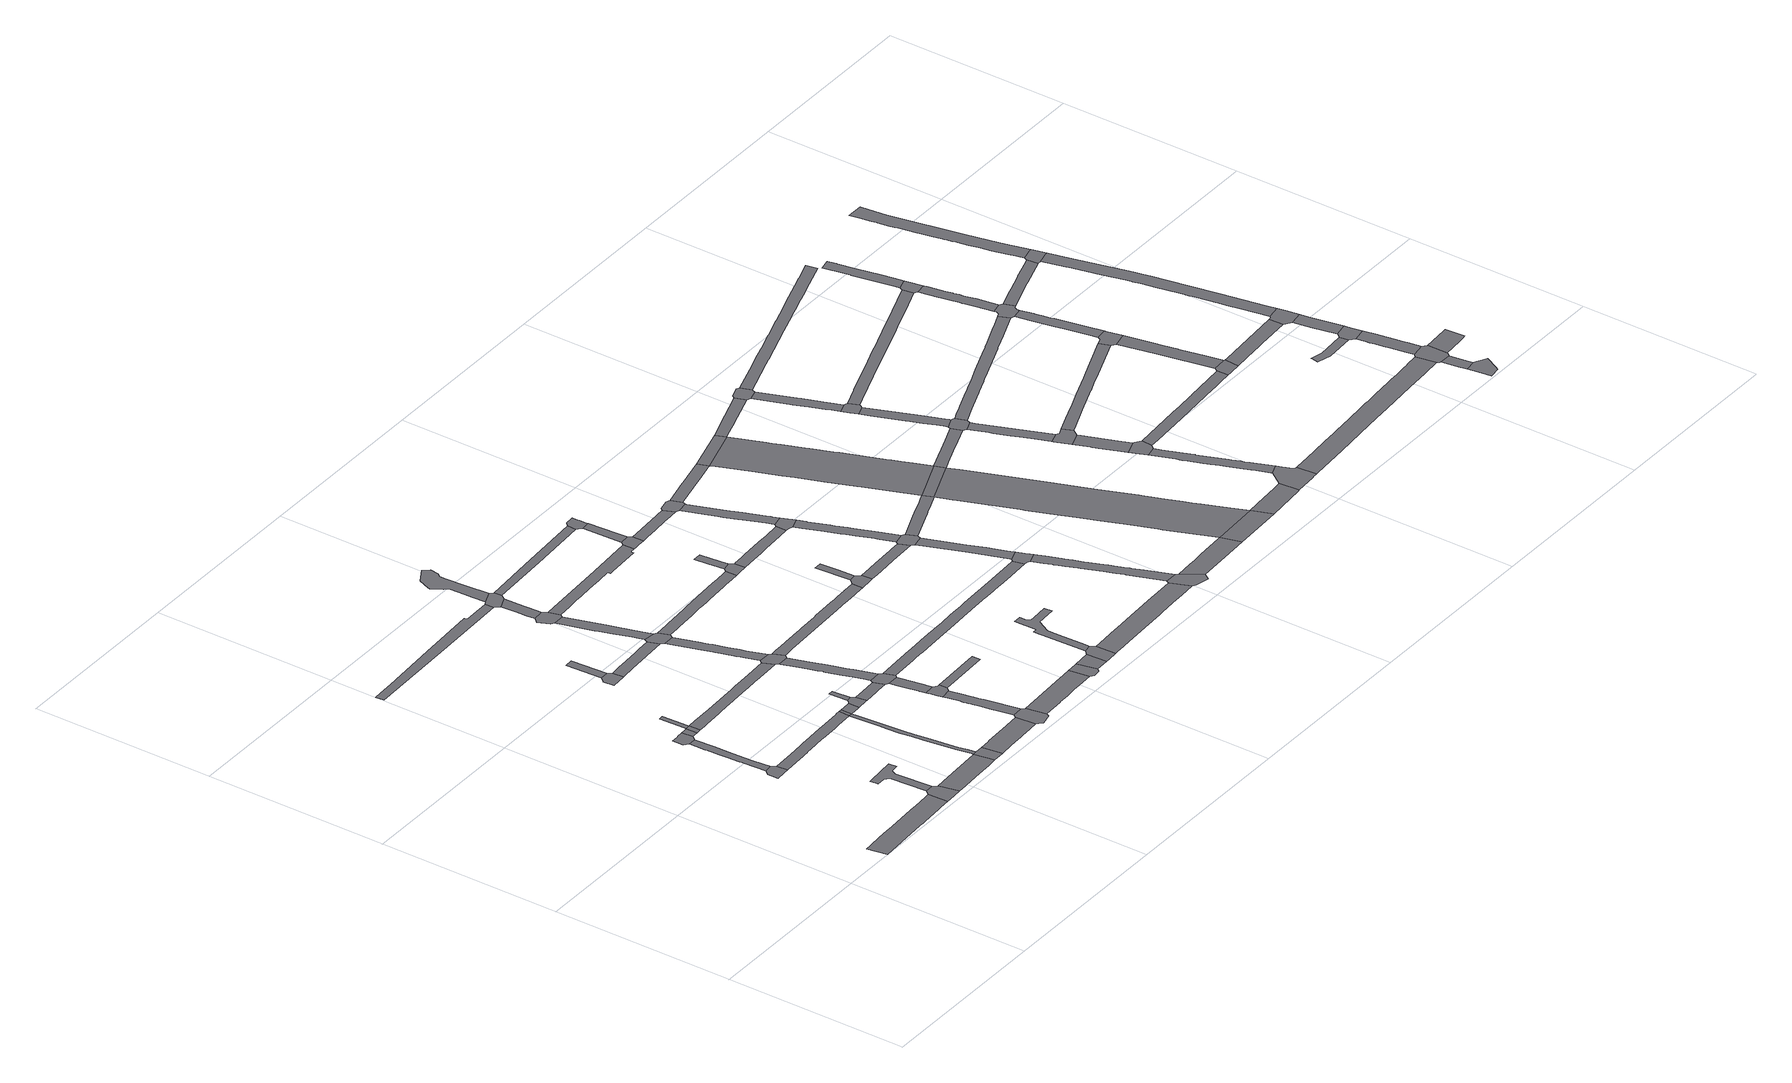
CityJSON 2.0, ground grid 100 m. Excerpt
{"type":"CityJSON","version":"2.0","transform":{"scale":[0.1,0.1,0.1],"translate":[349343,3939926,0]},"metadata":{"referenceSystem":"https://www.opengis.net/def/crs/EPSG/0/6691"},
"CityObjects":{
"road1":{"type":"Road","attributes":{"RoadStructureAttribute.sectionType":"1"},"geometry":[{"type":"MultiSurface","lod":"1","boundaries":[[[0,1,2,3,4,5,6,7,8,9,10,11,12,13,14,15,16,17,18,19]]]}]},
"road2":{"type":"Road","geometry":[{"type":"MultiSurface","lod":"1","boundaries":[[[20,21,22,23,24,25,26]]]}]},
"road3":{"type":"Road","attributes":{"RoadStructureAttribute.sectionType":"1"},"geometry":[{"type":"MultiSurface","lod":"1","boundaries":[[[27,28,29,30,31,32,33,34,35,36,21,20,37,38,39,40,41]]]}]},
"road4":{"type":"Road","geometry":[{"type":"MultiSurface","lod":"1","boundaries":[[[6,5,42,43,44,45,46]]]}]},
"road5":{"type":"Road","geometry":[{"type":"MultiSurface","lod":"1","boundaries":[[[47,48,49,50,51,52,53,54,55,56,57,46,45]]]}]},
"road6":{"type":"Road","geometry":[{"type":"MultiSurface","lod":"1","boundaries":[[[41,40,58,59,60,61,62,63]]]}]},
"road7":{"type":"Road","attributes":{"RoadStructureAttribute.sectionType":"1"},"geometry":[{"type":"MultiSurface","lod":"1","boundaries":[[[58,64,65,66,59]]]}]},
"road8":{"type":"Road","geometry":[{"type":"MultiSurface","lod":"1","boundaries":[[[65,64,67,68]]]}]},
"road9":{"type":"Road","attributes":{"RoadStructureAttribute.sectionType":"1"},"geometry":[{"type":"MultiSurface","lod":"1","boundaries":[[[69,70,71,72,65,68]]]}]},
"road10":{"type":"Road","attributes":{"RoadStructureAttribute.sectionType":"1"},"geometry":[{"type":"MultiSurface","lod":"1","boundaries":[[[73,74,75,76,44,43,77,78,79,80,81,82,83]]]}]},
"road11":{"type":"Road","attributes":{"RoadStructureAttribute.sectionType":"1"},"geometry":[{"type":"MultiSurface","lod":"1","boundaries":[[[25,84,85,86,87,88,89,90,91,92,93,94,95,96,97,98,99,100,101,102,103,104,105,106,107,108,26]]]}]},
"road12":{"type":"Road","attributes":{"RoadStructureAttribute.sectionType":"1"},"geometry":[{"type":"MultiSurface","lod":"1","boundaries":[[[109,110,111,112,113,114,115,116,117,118,119]]]}]},
"road13":{"type":"Road","geometry":[{"type":"MultiSurface","lod":"1","boundaries":[[[120,83,82,121,122]]]}]},
"road14":{"type":"Road","geometry":[{"type":"MultiSurface","lod":"1","boundaries":[[[123,124,125,126,127,128,129]]]}]},
"road15":{"type":"Road","attributes":{"RoadStructureAttribute.sectionType":"1"},"geometry":[{"type":"MultiSurface","lod":"1","boundaries":[[[97,130,131,132,133,134,135,136,83,120,137,138,139,140,141,142,143,144]]]}]},
"road16":{"type":"Road","attributes":{"RoadStructureAttribute.sectionType":"1"},"geometry":[{"type":"MultiSurface","lod":"1","boundaries":[[[145,146,123,129]]]}]},
"road17":{"type":"Road","attributes":{"RoadStructureAttribute.sectionType":"1"},"geometry":[{"type":"MultiSurface","lod":"1","boundaries":[[[67,147,148,149,150,151,152,153,154,155,156,157,158,159,160,161,162,163,164,165,166,167,168,169,170,68]]]}]},
"road18":{"type":"Road","geometry":[{"type":"MultiSurface","lod":"1","boundaries":[[[98,97,144,171]]]}]},
"road19":{"type":"Road","attributes":{"RoadStructureAttribute.sectionType":"1"},"geometry":[{"type":"MultiSurface","lod":"1","boundaries":[[[144,172,173,174,175,176,171]]]}]},
"road20":{"type":"Road","attributes":{"RoadStructureAttribute.sectionType":"1"},"geometry":[{"type":"MultiSurface","lod":"1","boundaries":[[[177,178,179,180,181,122,121,182,183,184,185,186,187]]]}]},
"road21":{"type":"Road","geometry":[{"type":"MultiSurface","lod":"1","boundaries":[[[188,189,190,175,174,191,192,193]]]}]},
"road22":{"type":"Road","attributes":{"RoadStructureAttribute.sectionType":"1"},"geometry":[{"type":"MultiSurface","lod":"1","boundaries":[[[194,195,196,197,198,128,127,199,200,201,202,203]]]}]},
"road23":{"type":"Road","attributes":{"RoadStructureAttribute.sectionType":"1"},"geometry":[{"type":"MultiSurface","lod":"1","boundaries":[[[204,205,189,188]]]}]},
"road24":{"type":"Road","attributes":{"RoadStructureAttribute.sectionType":"1"},"geometry":[{"type":"MultiSurface","lod":"1","boundaries":[[[192,206,207,208,209,210,193]]]}]},
"road25":{"type":"Road","geometry":[{"type":"MultiSurface","lod":"1","boundaries":[[[211,212,213,214,215,216,217,218,219,177,187]]]}]},
"road26":{"type":"Road","attributes":{"RoadStructureAttribute.sectionType":"1"},"geometry":[{"type":"MultiSurface","lod":"1","boundaries":[[[217,220,221,222,223,224,225,226,227,228,229,230,231,232,233,234,235,236,237,238,239,240,241,242,243,218]]]}]},
"road27":{"type":"Road","geometry":[{"type":"MultiSurface","lod":"1","boundaries":[[[244,245,246,247,248,228,227,249,250,251,252]]]}]},
"road28":{"type":"Road","geometry":[{"type":"MultiSurface","lod":"1","boundaries":[[[253,254,255,256,257,258,259,260]]]}]},
"road29":{"type":"Road","attributes":{"RoadStructureAttribute.sectionType":"1"},"geometry":[{"type":"MultiSurface","lod":"1","boundaries":[[[257,261,262,263,264,265,266,267,268,269,270,258]]]}]},
"road30":{"type":"Road","attributes":{"RoadStructureAttribute.sectionType":"1"},"geometry":[{"type":"MultiSurface","lod":"1","boundaries":[[[271,272,273,274,275,276,277,278,279,280,281,282,244,252]]]}]},
"road31":{"type":"Road","geometry":[{"type":"MultiSurface","lod":"1","boundaries":[[[283,284,285,286,267,266,194,203]]]}]},
"road32":{"type":"Road","attributes":{"RoadStructureAttribute.sectionType":"1"},"geometry":[{"type":"MultiSurface","lod":"1","boundaries":[[[287,288,289,290,291,292,293,294,284,283,295,296,297,298,299,300,301,302,303,304]]]}]},
"road33":{"type":"Road","geometry":[{"type":"MultiSurface","lod":"1","boundaries":[[[305,287,304,162,161,306,307,308]]]}]},
"road34":{"type":"Road","attributes":{"RoadStructureAttribute.sectionType":"1"},"geometry":[{"type":"MultiSurface","lod":"1","boundaries":[[[309,310,311,312,313,307,306,314,315,316,317,318,319,320,321,322,323,324,325,326,327]]]}]},
"road35":{"type":"Road","geometry":[{"type":"MultiSurface","lod":"1","boundaries":[[[326,209,208,276,275,328,329,327]]]}]},
"road36":{"type":"Road","attributes":{"RoadStructureAttribute.sectionType":"1"},"geometry":[{"type":"MultiSurface","lod":"1","boundaries":[[[330,331,254,253,332,333,334,335]]]}]},
"road37":{"type":"Road","geometry":[{"type":"MultiSurface","lod":"1","boundaries":[[[336,337,338,111,110,335,334,339,340]]]}]},
"road38":{"type":"Road","geometry":[{"type":"MultiSurface","lod":"1","boundaries":[[[341,342,343,344,345,346,347,338,337,348,349,350,351,352,353]]]}]},
"road39":{"type":"Road","attributes":{"RoadStructureAttribute.sectionType":"1"},"geometry":[{"type":"MultiSurface","lod":"1","boundaries":[[[354,355,356,357,358,359,216,215,360,361,362,363,364,365,366,367,368,369]]]}]},
"road40":{"type":"Road","attributes":{"RoadStructureAttribute.sectionType":"1"},"geometry":[{"type":"MultiSurface","lod":"1","boundaries":[[[370,371,250,249]]]}]},
"road41":{"type":"Road","attributes":{"RoadStructureAttribute.sectionType":"1"},"geometry":[{"type":"MultiSurface","lod":"1","boundaries":[[[372,373,374,375,376,377,378,379,380,381,382,383,384,385,386,387,388,389,390,391,392,393,394,395,396,397,398,399,400,401,402,286,285]]]}]},
"road42":{"type":"Road","attributes":{"RoadStructureAttribute.sectionType":"1"},"geometry":[{"type":"MultiSurface","lod":"1","boundaries":[[[259,403,404,405,406,407,408,409,410,411,412,413,414,415,416,417,418,419,420,260]]]}]},
"road43":{"type":"Road","attributes":{"RoadStructureAttribute.sectionType":"1"},"geometry":[{"type":"MultiSurface","lod":"1","boundaries":[[[421,422,423,424,425,426,427,428,429,430,431,432,433,434,435,436,437,438,439,440,441,442,443,444,445,446,447,448,305,308]]]}]},
"road44":{"type":"Road","geometry":[{"type":"MultiSurface","lod":"1","boundaries":[[[449,450,451,369,368,452,453]]]}]},
"road45":{"type":"Road","attributes":{"RoadStructureAttribute.sectionType":"1"},"geometry":[{"type":"MultiSurface","lod":"1","boundaries":[[[454,455,336,340,456,457]]]}]},
"road46":{"type":"Road","attributes":{"RoadStructureAttribute.sectionType":"1"},"geometry":[{"type":"MultiSurface","lod":"1","boundaries":[[[458,459,450,449]]]}]},
"road47":{"type":"Road","geometry":[{"type":"MultiSurface","lod":"1","boundaries":[[[460,461,459,458,462,463,464]]]}]},
"road48":{"type":"Road","attributes":{"RoadStructureAttribute.sectionType":"1"},"geometry":[{"type":"MultiSurface","lod":"1","boundaries":[[[328,465,466,467,468,469,470,471,472,473,474,475,476,477,478,479,480,481,482,483,484,485,486,487,488,489,490,491,492,493,494,495,496,497,498,499,500,501,502,503,504,505,506,507,508,509,510,329]]]}]},
"road49":{"type":"Road","geometry":[{"type":"MultiSurface","lod":"1","boundaries":[[[387,386,511,512,513,514,515]]]}]},
"road50":{"type":"Road","attributes":{"RoadStructureAttribute.sectionType":"1"},"geometry":[{"type":"MultiSurface","lod":"1","boundaries":[[[460,516,517,518,519,520,521,522,523,524,525,526,527,528,529,530,531,532,533,534,535,461]]]}]},
"road51":{"type":"Road","attributes":{"RoadStructureAttribute.sectionType":"1"},"geometry":[{"type":"MultiSurface","lod":"1","boundaries":[[[514,536,537,538,539,515]]]}]},
"road52":{"type":"Road","geometry":[{"type":"MultiSurface","lod":"1","boundaries":[[[540,541,542,543,544,545,546,547,418,417]]]}]},
"road53":{"type":"Road","geometry":[{"type":"MultiSurface","lod":"1","boundaries":[[[548,549,430,429,550,551,552,553]]]}]},
"road54":{"type":"Road","attributes":{"RoadStructureAttribute.sectionType":"1"},"geometry":[{"type":"MultiSurface","lod":"1","boundaries":[[[554,547,546,555,556]]]}]},
"road55":{"type":"Road","geometry":[{"type":"MultiSurface","lod":"1","boundaries":[[[557,558,559,560,561,454,457,562,554,556]]]}]},
"road56":{"type":"Road","attributes":{"RoadStructureAttribute.sectionType":"1"},"geometry":[{"type":"MultiSurface","lod":"1","boundaries":[[[563,564,565,549,548]]]}]},
"road57":{"type":"Road","attributes":{"RoadStructureAttribute.sectionType":"1"},"geometry":[{"type":"MultiSurface","lod":"1","boundaries":[[[566,567,568,569,570,571,572,513,512,573,574,575,576,577]]]}]},
"road58":{"type":"Road","attributes":{"RoadStructureAttribute.sectionType":"1"},"geometry":[{"type":"MultiSurface","lod":"1","boundaries":[[[463,578,579,580,581,582,583,584,585,586,587,588,589,590,591,592,593,594,595,464]]]}]},
"road59":{"type":"Road","attributes":{"RoadStructureAttribute.sectionType":"1"},"geometry":[{"type":"MultiSurface","lod":"1","boundaries":[[[596,597,598,544,543,599,600,601,602,603]]]}]},
"road60":{"type":"Road","attributes":{"RoadStructureAttribute.sectionType":"1"},"geometry":[{"type":"MultiSurface","lod":"1","boundaries":[[[552,604,605,606,607,608,609,610,611,612,613,614,615,616,617,553]]]}]},
"road61":{"type":"Road","geometry":[{"type":"MultiSurface","lod":"1","boundaries":[[[618,619,620,621,622,623,596,603]]]}]},
"road62":{"type":"Road","attributes":{"RoadStructureAttribute.sectionType":"1"},"geometry":[{"type":"MultiSurface","lod":"1","boundaries":[[[618,624,625,626,627,628,629,630,631,632,633,634,635,636,637,638,639,640,619]]]}]},
"road63":{"type":"Road","geometry":[{"type":"MultiSurface","lod":"1","boundaries":[[[641,632,631,566,577,642,643]]]}]},
"road64":{"type":"Road","attributes":{"RoadStructureAttribute.sectionType":"1"},"geometry":[{"type":"MultiSurface","lod":"1","boundaries":[[[644,645,646,647,648,649,650,651,652,653,641,643,654,655,656,657,658,659,660,661,662,663,664,665,666,667]]]}]},
"road65":{"type":"Road","geometry":[{"type":"MultiSurface","lod":"1","boundaries":[[[668,644,667,610,609,669,670,671]]]}]},
"road66":{"type":"Road","attributes":{"RoadStructureAttribute.sectionType":"1"},"geometry":[{"type":"MultiSurface","lod":"1","boundaries":[[[672,673,674,675,676,677,670,669,678,679,680,681,682,683]]]}]},
"road67":{"type":"Road","geometry":[{"type":"MultiSurface","lod":"1","boundaries":[[[682,493,492,684,685,686,687,688,683]]]}]},
"road68":{"type":"Road","attributes":{"RoadStructureAttribute.sectionType":"1"},"geometry":[{"type":"MultiSurface","lod":"1","boundaries":[[[689,690,691,692,693,694,695,696,697,698,699,700,701,702,703,704,705,706,707,708,686,685,709,710,711,712,713,714,715,716,717,718,719,720,721,722,723,724,725]]]}]},
"road69":{"type":"Road","geometry":[{"type":"MultiSurface","lod":"1","boundaries":[[[589,588,726,727,728,729,689,725]]]}]},
"road70":{"type":"Road","attributes":{"RoadStructureAttribute.sectionType":"1"},"geometry":[{"type":"MultiSurface","lod":"1","boundaries":[[[730,731,732,733,734,735,736,737,738,739,740,621,620]]]}]},
"road71":{"type":"Road","attributes":{"RoadStructureAttribute.sectionType":"1"},"geometry":[{"type":"MultiSurface","lod":"1","boundaries":[[[741,742,743,744,745,729,728,746,747,748]]]}]},
"road72":{"type":"Road","attributes":{"function":"2","RoadStructureAttribute.sectionType":"1"},"geometry":[{"type":"MultiSurface","lod":"1","boundaries":[[[749,750,751,752,753,754,755,756,757,758,759,760,761,762,763,764,765,766,767,768,769,770,771,772,773,741,774,775,776,777,778,779,780,781,782,783,784,785,786,787,788,756,789,790,791,792,793,794,795,668,671]]]}]},
"road73":{"type":"Road","geometry":[{"type":"MultiSurface","lod":"1","boundaries":[[[796,735,734,797]]]}]},
"road74":{"type":"Road","attributes":{"function":"2","RoadStructureAttribute.sectionType":"1"},"geometry":[{"type":"MultiSurface","lod":"1","boundaries":[[[798,799,800,801,802,803,804,805,806,807,808,809,797,734,810,811,812,813,814,815,816,817,789]]]}]},
"road75":{"type":"Road","geometry":[{"type":"MultiSurface","lod":"1","boundaries":[[[798,789,756,788]]]}]},
"road76":{"type":"Road","geometry":[{"type":"MultiSurface","lod":"1","boundaries":[[[818,774,741,748]]]}]},
"road77":{"type":"Road","attributes":{"RoadStructureAttribute.sectionType":"1"},"geometry":[{"type":"MultiSurface","lod":"1","boundaries":[[[819,820,821,822,823,824,825,826,827,828,796,797]]]}]},
"road78":{"type":"Road","attributes":{"RoadStructureAttribute.sectionType":"1"},"geometry":[{"type":"MultiSurface","lod":"1","boundaries":[[[829,830,831,832,833,834,835,836,798,788]]]}]},
"road79":{"type":"Road","attributes":{"RoadStructureAttribute.sectionType":"1"},"geometry":[{"type":"MultiSurface","lod":"1","boundaries":[[[837,838,839,774,818,840,841,842]]]}]},
"road80":{"type":"Road","geometry":[{"type":"MultiSurface","lod":"1","boundaries":[[[843,844,845,846,824,823,847,848]]]}]},
"road81":{"type":"Road","attributes":{"RoadStructureAttribute.sectionType":"1"},"geometry":[{"type":"MultiSurface","lod":"1","boundaries":[[[847,849,850,851,852,853,854,855,856,857,858,859,860,861,862,863,864,848]]]}]},
"road82":{"type":"Road","geometry":[{"type":"MultiSurface","lod":"1","boundaries":[[[865,866,867,859,858,868,869,870]]]}]},
"road83":{"type":"Road","attributes":{"RoadStructureAttribute.sectionType":"1"},"geometry":[{"type":"MultiSurface","lod":"1","boundaries":[[[871,872,873,874,875,876,870,869,877,878,879,880,881,882,883]]]}]},
"road84":{"type":"Road","geometry":[{"type":"MultiSurface","lod":"1","boundaries":[[[833,832,884,885,886,887,888,871,883]]]}]},
"road85":{"type":"Road","attributes":{"RoadStructureAttribute.sectionType":"1"},"geometry":[{"type":"MultiSurface","lod":"1","boundaries":[[[889,890,891,892,893,894,895,896,885,884]]]}]},
"road86":{"type":"Road","geometry":[{"type":"MultiSurface","lod":"1","boundaries":[[[897,898,895,894,899,900,901,902,903]]]}]},
"road87":{"type":"Road","attributes":{"RoadStructureAttribute.sectionType":"1"},"geometry":[{"type":"MultiSurface","lod":"1","boundaries":[[[904,905,906,901,900,907,908,909,910,911]]]}]},
"road88":{"type":"Road","geometry":[{"type":"MultiSurface","lod":"1","boundaries":[[[912,913,914,915,916,917,918,904,911]]]}]},
"road89":{"type":"Road","geometry":[{"type":"MultiSurface","lod":"1","boundaries":[[[841,919,920,921,922,923,924,925,926,927,928,929,842]]]}]},
"road90":{"type":"Road","attributes":{"RoadStructureAttribute.sectionType":"1"},"geometry":[{"type":"MultiSurface","lod":"1","boundaries":[[[913,930,931,932,933,934,935,936,937,938,939,940,941,942,929,928,943,944,945,946,947,948,949,950,951,952,953,914]]]}]},
"road91":{"type":"Road","attributes":{"RoadStructureAttribute.sectionType":"1"},"geometry":[{"type":"MultiSurface","lod":"1","boundaries":[[[954,955,956,957,958,959,960,961,962,963,964,965,966,967,968,969,916,915]]]}]},
"road92":{"type":"Road","attributes":{"RoadStructureAttribute.sectionType":"1"},"geometry":[{"type":"MultiSurface","lod":"1","boundaries":[[[970,971,972,973,974,975,976,977,978,979,980,981,982,983,984,985,986,987,988,989,990,991,992,993,994,995,996,997,998,999,888,887]]]}]},
"road93":{"type":"Road","attributes":{"RoadStructureAttribute.sectionType":"1"},"geometry":[{"type":"MultiSurface","lod":"1","boundaries":[[[902,1000,1001,1002,1003,1004,1005,1006,1007,1008,1009,1010,1011,1012,1013,1014,1015,1016,1017,1018,903]]]}]},
"road94":{"type":"Road","attributes":{"RoadStructureAttribute.sectionType":"1"},"geometry":[{"type":"MultiSurface","lod":"1","boundaries":[[[1019,1020,1021,1022,1023,1024,1025,1026,1027,1028,1029,1030,1031,1032,1033,867,866,1034,1035,1036,1037,1038,1039,1040,1041,1042]]]}]},
"road95":{"type":"Road","attributes":{"RoadStructureAttribute.sectionType":"1"},"geometry":[{"type":"MultiSurface","lod":"1","boundaries":[[[1043,1044,1045,1046,1047,1048,1049,1050,1051,1052,1053,1054,1055,1056,1057,1058,1059,1060,1061,1062,1063,1064,844,843,1065,1066,1067,1068,1069,1070,1071,1072,1073,1074,1075,1076,1077,1078,1079,1080,1081]]]}]},
"road96":{"type":"Road","attributes":{"RoadStructureAttribute.sectionType":"1"},"geometry":[{"type":"MultiSurface","lod":"1","boundaries":[[[922,1082,1083,1084,1085,1086,1087,1088,1089,1090,1091,1092,1093,1094,1095,1096,1097,1098,1099,1100,1101,1102,1103,1104,1105,1106,1107,1108,1109,1110,1111,1112,923]]]}]},
"road97":{"type":"Road","geometry":[{"type":"MultiSurface","lod":"1","boundaries":[[[964,963,1113,1114,1115,1116,1117,1118]]]}]},
"road98":{"type":"Road","attributes":{"RoadStructureAttribute.sectionType":"1"},"geometry":[{"type":"MultiSurface","lod":"1","boundaries":[[[1117,1119,1120,1121,1122,1123,1124,1125,1126,1127,1128,1129,1118]]]}]},
"road99":{"type":"Road","geometry":[{"type":"MultiSurface","lod":"1","boundaries":[[[1130,1131,1007,1006,1128,1127,1132,1133]]]}]},
"road100":{"type":"Road","attributes":{"RoadStructureAttribute.sectionType":"1"},"geometry":[{"type":"MultiSurface","lod":"1","boundaries":[[[1134,1135,1136,1137,1138,1139,1140,1141,1142,1143,1144,1145,1146,1147,1148,1149,1150,1130,1133]]]}]},
"road101":{"type":"Road","geometry":[{"type":"MultiSurface","lod":"1","boundaries":[[[1151,1152,983,982,1144,1143,1153,1154,1155,1156,1157,1158]]]}]},
"road102":{"type":"Road","attributes":{"RoadStructureAttribute.sectionType":"1"},"geometry":[{"type":"MultiSurface","lod":"1","boundaries":[[[1157,1159,1160,1161,1162,1163,1164,1165,1166,1167,1168,1169,1170,1171,1172,1173,1174,1175,1176,1177,1178,1179,1158]]]}]},
"road103":{"type":"Road","geometry":[{"type":"MultiSurface","lod":"1","boundaries":[[[1171,1170,1180,1181,1182,1019,1042]]]}]},
"road104":{"type":"Road","attributes":{"RoadStructureAttribute.sectionType":"1"},"geometry":[{"type":"MultiSurface","lod":"1","boundaries":[[[1181,1183,1184,1185,1186,1187,1188,1189,1190,1191,1192,1193,1182]]]}]},
"road105":{"type":"Road","attributes":{"RoadStructureAttribute.sectionType":"1"},"geometry":[{"type":"MultiSurface","lod":"1","boundaries":[[[1194,1116,1115,1195,1196,1197,1198,1199,1200]]]}]},
"road106":{"type":"Road","attributes":{"RoadStructureAttribute.sectionType":"1"},"geometry":[{"type":"MultiSurface","lod":"1","boundaries":[[[1201,1202,1203,1204,1205,1206,1207,1208,1209]]]}]},
"road107":{"type":"Road","attributes":{"RoadStructureAttribute.sectionType":"1"},"geometry":[{"type":"MultiSurface","lod":"1","boundaries":[[[1210,1211,1212,1213,1214,1215,1216,1217,1156,1155,1218,1219,1220,1221,1222,1223]]]}]},
"road108":{"type":"Road","attributes":{"RoadStructureAttribute.sectionType":"1"},"geometry":[{"type":"MultiSurface","lod":"1","boundaries":[[[1224,1225,1226,1227,1228,1229]]]}]},
"road109":{"type":"Road","geometry":[{"type":"MultiSurface","lod":"1","boundaries":[[[1230,1231,1232,1224,1229,1233,1234,1235]]]}]},
"road110":{"type":"Road","geometry":[{"type":"MultiSurface","lod":"1","boundaries":[[[1089,1236,1227,1226,1237,1238,1239,1240,1241,1242,1090]]]}]},
"road111":{"type":"Road","attributes":{"RoadStructureAttribute.sectionType":"1"},"geometry":[{"type":"MultiSurface","lod":"1","boundaries":[[[1243,1244,1245,1246,1247,1248,1249,1241,1240,1250,1251,1252,1253,1254,1255]]]}]},
"road112":{"type":"Road","geometry":[{"type":"MultiSurface","lod":"1","boundaries":[[[1256,1257,1258,1259,1201,1209,1243,1255]]]}]},
"road113":{"type":"Road","attributes":{"RoadStructureAttribute.sectionType":"1"},"geometry":[{"type":"MultiSurface","lod":"1","boundaries":[[[1257,1260,1261,1262,1263,1258]]]}]},
"road114":{"type":"Road","geometry":[{"type":"MultiSurface","lod":"1","boundaries":[[[1199,1262,1261,1264,1265,1266,1267,1268,1200]]]}]},
"road115":{"type":"Road","geometry":[{"type":"MultiSurface","lod":"1","boundaries":[[[1269,1239,1238,1270,1271,1272,1273]]]}]},
"road116":{"type":"Road","attributes":{"RoadStructureAttribute.sectionType":"1"},"geometry":[{"type":"MultiSurface","lod":"1","boundaries":[[[1266,1274,1275,1276,1277,1278,1279,1280,1281,1282,1283,1284,1285,1286,1287,1288,1289,1290,1291,1292,1293,1294,1295,1296,1297,1298,1299,1300,1301,1302,1303,1304,1305,1267]]]}]},
"road117":{"type":"Road","geometry":[{"type":"MultiSurface","lod":"1","boundaries":[[[1306,1223,1222,1283,1282,1307]]]}]},
"road118":{"type":"Road","attributes":{"RoadStructureAttribute.sectionType":"1"},"geometry":[{"type":"MultiSurface","lod":"1","boundaries":[[[1308,1309,1310,1311,1312,1313,1314,1315,1316,1317,1318,1319,1320,1321,1322,1323,1324,1325,1326,1327,1328,1329,1330,1331,1332,1333,1334,1335,1336,1337,1338,1306,1307]]]}]}
},
"vertices":[
[591,16,0],[615,17,0],[634,18,0],[759,25,0],[775,26,0],[836,29,0],[830,137,0],[806,136,0],[717,132,0],[679,130,0],[668,129,0],[638,128,0],[628,127,0],[515,122,0],[506,121,0],[467,119,0],[398,116,0],[324,112,0],[285,110,0],[302,1,0],
[596,882,0],[551,878,0],[532,856,0],[535,796,0],[588,799,0],[617,800,0],[615,860,0],
[535,1217,0],[535,1213,0],[539,1137,0],[540,1121,0],[540,1120,0],[541,1095,0],[545,1025,0],[545,1023,0],[545,1021,0],[546,997,0],[589,986,0],[584,1096,0],[579,1200,0],[574,1306,0],[532,1305,0],
[890,31,0],[941,34,0],[917,142,0],[897,161,0],[852,161,0],
[883,367,0],[895,392,0],[938,395,0],[937,405,0],[934,438,0],[781,427,0],[763,426,0],[766,396,0],[767,383,0],[814,385,0],[837,363,0],
[593,1330,0],[589,1391,0],[551,1388,0],[550,1388,0],[506,1386,0],[509,1326,0],
[632,1331,0],[630,1393,0],[618,1392,0],
[658,1332,0],[656,1395,0],
[655,1406,0],[649,1545,0],[624,1543,0],[630,1404,0],
[1227,159,0],[1083,151,0],[1008,147,0],[1007,147,0],[953,34,0],[957,34,0],[1080,41,0],[1173,45,0],[1198,46,0],[1249,49,0],[1233,159,0],
[619,800,0],[657,802,0],[731,806,0],[755,807,0],[777,809,0],[785,809,0],[798,810,0],[868,814,0],[926,818,0],[933,818,0],[1035,820,0],[1069,823,0],[1074,824,0],[1160,827,0],[1164,887,0],[1140,886,0],[1135,885,0],[1042,881,0],[988,878,0],[872,873,0],[852,872,0],[819,870,0],[785,869,0],[735,866,0],[617,860,0],
[467,2714,0],[949,2730,0],[949,2779,0],[878,2777,0],[800,2774,0],[793,2790,0],[462,2771,0],[135,2752,0],[47,2747,0],[4,2744,0],[8,2698,0],
[1256,160,0],[1319,52,0],[1303,162,0],
[753,1968,0],[731,1945,0],[730,1944,0],[734,1884,0],[819,1889,0],[815,1949,0],[798,1968,0],
[1172,661,0],[1175,617,0],[1180,545,0],[1187,485,0],[1196,418,0],[1217,251,0],[1232,169,0],[1249,205,0],[1240,253,0],[1219,420,0],[1210,486,0],[1203,546,0],[1195,662,0],[1185,808,0],[1183,828,0],
[789,2169,0],[745,2168,0],
[695,1334,0],[718,1335,0],[827,1341,0],[833,1342,0],[850,1343,0],[886,1345,0],[893,1346,0],[921,1347,0],[1030,1351,0],[1061,1353,0],[1087,1355,0],[1141,1358,0],[1162,1359,0],[1250,1362,0],[1318,1365,0],[1291,1425,0],[1177,1419,0],[1084,1414,0],[1060,1413,0],[1026,1411,0],[860,1403,0],[826,1402,0],[707,1398,0],[662,1395,0],
[1180,888,0],
[1218,830,0],[1233,830,0],[1248,831,0],[1245,890,0],[1206,889,0],
[1602,178,0],[1489,172,0],[1462,171,0],[1367,166,0],[1362,165,0],[1400,57,0],[1482,61,0],[1542,65,0],[1548,65,0],[1563,66,0],[1611,69,0],
[1294,913,0],[1266,911,0],[1266,906,0],[1312,834,0],[1320,834,0],[1309,894,0],
[1127,1968,0],[1056,1964,0],[1023,1962,0],[898,1955,0],[882,1954,0],[850,1891,0],[881,1893,0],[902,1894,0],[1029,1902,0],[1149,1909,0],
[1287,1013,0],[1261,1012,0],
[1402,838,0],[1416,839,0],[1479,842,0],[1457,901,0],[1408,898,0],
[1637,48,0],[1642,44,0],[1701,57,0],[1709,69,0],[1712,74,0],[1691,183,0],[1676,196,0],[1615,194,0],[1614,193,0],
[1640,389,0],[1635,415,0],[1630,441,0],[1628,448,0],[1627,455,0],[1620,492,0],[1620,493,0],[1606,567,0],[1548,558,0],[1563,482,0],[1565,472,0],[1566,466,0],[1567,460,0],[1567,458,0],[1568,452,0],[1571,438,0],[1572,431,0],[1573,425,0],[1576,408,0],[1578,397,0],[1583,373,0],[1594,309,0],[1596,299,0],[1597,297,0],
[1531,642,0],[1533,634,0],[1534,628,0],[1543,581,0],[1547,560,0],[1623,586,0],[1621,631,0],[1612,631,0],[1591,647,0],
[1046,2520,0],[985,2515,0],[963,2490,0],[991,2431,0],[1007,2419,0],[1070,2420,0],[1081,2436,0],[1065,2496,0],
[1063,2226,0],[1070,2206,0],[1091,2141,0],[1119,2051,0],[1126,2028,0],[1136,1990,0],[1201,1983,0],[1184,2039,0],[1147,2163,0],[1133,2209,0],
[1585,678,0],[1582,695,0],[1577,724,0],[1573,743,0],[1556,832,0],[1495,831,0],[1503,784,0],[1513,734,0],[1519,700,0],[1523,681,0],[1524,675,0],[1527,663,0],
[1165,1896,0],[1228,1895,0],[1237,1914,0],[1218,1972,0],
[1367,1440,0],[1333,1546,0],[1326,1576,0],[1307,1635,0],[1286,1704,0],[1285,1707,0],[1275,1738,0],[1265,1771,0],[1218,1721,0],[1235,1665,0],[1239,1654,0],[1239,1652,0],[1266,1566,0],[1268,1561,0],[1269,1555,0],[1272,1546,0],[1283,1511,0],[1305,1441,0],
[1384,1429,0],[1333,1351,0],[1395,1353,0],[1407,1369,0],
[1494,1038,0],[1482,1074,0],[1464,1134,0],[1456,1160,0],[1429,1247,0],[1335,1344,0],[1362,1258,0],[1367,1244,0],[1379,1205,0],[1390,1170,0],[1398,1145,0],[1399,1142,0],[1402,1131,0],[1426,1052,0],[1436,1022,0],[1437,1018,0],[1458,953,0],[1468,918,0],[1531,921,0],
[1570,846,0],[1549,905,0],
[979,2620,0],[982,2562,0],[1043,2600,0],[1042,2624,0],[1037,2732,0],[975,2705,0],
[1053,2799,0],[1034,2815,0],[968,2789,0],[1039,2736,0],[1055,2757,0],
[933,3143,0],[909,3079,0],[905,3068,0],[937,3011,0],[957,2993,0],[960,2935,0],[964,2860,0],[1026,2941,0],[1019,3055,0],[1017,3091,0],[1032,3107,0],[1041,3158,0],[1010,3189,0],
[2029,201,0],[1967,198,0],[1918,195,0],[1889,193,0],[1845,191,0],[1770,187,0],[1770,77,0],[1829,81,0],[1835,81,0],[1894,83,0],[1924,85,0],[1947,87,0],[1961,88,0],[1996,89,0],[2091,93,0],[2075,203,0],
[1911,600,0],[1909,645,0],
[1298,1917,0],[1323,1919,0],[1434,1926,0],[1485,1930,0],[1526,1932,0],[1530,1932,0],[1574,1935,0],[1617,1938,0],[1619,1938,0],[1640,1939,0],[1716,1943,0],[1740,1945,0],[1741,1945,0],[1762,1946,0],[1833,1950,0],[1829,2010,0],[1743,2005,0],[1741,2005,0],[1740,2005,0],[1676,2002,0],[1624,1999,0],[1530,1994,0],[1529,1993,0],[1522,1993,0],[1522,1992,0],[1492,1991,0],[1467,1990,0],[1398,1985,0],[1363,1982,0],[1311,1978,0],[1294,1977,0],
[1166,2441,0],[1224,2446,0],[1250,2447,0],[1265,2447,0],[1342,2453,0],[1424,2456,0],[1503,2462,0],[1505,2462,0],[1506,2446,0],[1511,2446,0],[1527,2447,0],[1710,2458,0],[1710,2473,0],[1711,2473,0],[1738,2475,0],[1735,2535,0],[1478,2520,0],[1117,2499,0],
[1421,1370,0],[1473,1376,0],[1866,1393,0],[1952,1397,0],[1953,1397,0],[1958,1397,0],[2024,1400,0],[2071,1402,0],[2089,1403,0],[2089,1463,0],[2026,1460,0],[2021,1460,0],[2017,1459,0],[1960,1457,0],[1932,1455,0],[1920,1455,0],[1895,1454,0],[1875,1453,0],[1863,1452,0],[1773,1447,0],[1752,1446,0],[1642,1441,0],[1641,1441,0],[1624,1440,0],[1604,1439,0],[1504,1435,0],[1463,1432,0],[1416,1430,0],
[2162,97,0],[2139,206,0],[2098,204,0],[2109,78,0],[2149,83,0],
[1719,2844,0],[1385,2822,0],[1387,2776,0],[1715,2796,0],
[2240,101,0],[2234,211,0],
[2299,241,0],[2255,232,0],[2266,102,0],[2318,105,0],[2316,215,0],
[1727,853,0],[1737,854,0],[1785,856,0],[1804,856,0],[1882,860,0],[1987,864,0],[2008,865,0],[2054,867,0],[2055,867,0],[2076,868,0],[2084,869,0],[2198,873,0],[2220,874,0],[2229,875,0],[2233,875,0],[2264,876,0],[2357,880,0],[2363,880,0],[2407,882,0],[2415,882,0],[2427,882,0],[2467,884,0],[2480,884,0],[2540,887,0],[2570,888,0],[2580,888,0],[2613,889,0],[2695,894,0],[2680,954,0],[2679,954,0],[2638,953,0],[2436,943,0],[2356,940,0],[2290,937,0],[2263,936,0],[2232,935,0],[2167,932,0],[2137,931,0],[2065,928,0],[1998,925,0],[1983,924,0],[1975,924,0],[1881,920,0],[1799,917,0],[1781,916,0],[1630,910,0],
[1865,1952,0],[1911,1955,0],[1907,2014,0],[1890,2036,0],[1845,2028,0],
[2298,292,0],[2294,417,0],[2292,476,0],[2292,481,0],[2332,551,0],[2442,557,0],[2438,601,0],[2349,596,0],[2329,595,0],[2311,614,0],[2311,616,0],[2310,653,0],[2269,652,0],[2270,615,0],[2270,561,0],[2271,532,0],[2271,526,0],[2245,526,0],[2247,488,0],[2248,473,0],
[1886,2082,0],[1876,2193,0],[1829,2192,0],[1836,2117,0],
[1740,2475,0],[1751,2475,0],[1784,2477,0],[1821,2479,0],[1818,2540,0],[1804,2556,0],[1804,2559,0],[1750,2556,0],
[2151,1492,0],[2112,1487,0],[2093,1403,0],[2156,1407,0],[2176,1408,0],[2173,1467,0],
[1741,2772,0],[1800,2617,0],[1790,2775,0],
[1789,2790,0],[1787,2816,0],[1785,2845,0],[1784,2865,0],[1736,2862,0],[1724,2788,0],
[2146,1583,0],[2140,1684,0],[2100,1683,0],
[2279,2036,0],[2193,2031,0],[2126,2028,0],[2000,2020,0],[1999,2020,0],[1976,2019,0],[1915,2015,0],[1993,1961,0],[2053,1964,0],[2106,1968,0],[2220,1975,0],[2282,1979,0],
[2344,107,0],[2354,106,0],[2475,113,0],[2579,118,0],[2712,125,0],[2713,125,0],[2736,126,0],[2775,128,0],[2830,131,0],[2906,135,0],[2997,139,0],[2954,246,0],[2832,241,0],[2807,240,0],[2660,232,0],[2507,225,0],[2486,224,0],[2350,216,0],
[2081,2555,0],[1942,2547,0],[1898,2544,0],[1859,2481,0],[1930,2485,0],[2011,2491,0],[2034,2492,0],[2109,2495,0],
[2220,1410,0],[2306,1415,0],[2335,1417,0],[2338,1417,0],[2367,1419,0],[2514,1424,0],[2487,1482,0],[2437,1481,0],[2380,1477,0],[2371,1477,0],[2357,1477,0],[2298,1475,0],[2244,1470,0],[2242,1470,0],
[2127,2488,0],[2189,2496,0],[2195,2515,0],[2173,2573,0],[2153,2582,0],[2094,2570,0],
[2169,2372,0],[2192,2308,0],[2200,2287,0],[2200,2286,0],[2220,2237,0],[2250,2162,0],[2276,2092,0],[2290,2053,0],[2350,2066,0],[2337,2100,0],[2335,2106,0],[2327,2129,0],[2286,2237,0],[2272,2272,0],[2271,2275,0],[2258,2309,0],[2189,2492,0],
[2378,1991,0],[2303,1977,0],[2321,1970,0],
[2559,1511,0],[2542,1555,0],[2518,1616,0],[2476,1730,0],[2467,1755,0],[2445,1814,0],[2437,1834,0],[2403,1925,0],[2398,1940,0],[2396,1945,0],[2338,1926,0],[2364,1858,0],[2371,1841,0],[2382,1812,0],[2405,1752,0],[2415,1726,0],[2421,1712,0],[2432,1683,0],[2446,1649,0],[2446,1648,0],[2460,1611,0],[2461,1608,0],[2473,1574,0],[2499,1498,0],
[2575,1499,0],[2530,1412,0],[2590,1424,0],[2598,1443,0],
[2750,996,0],[2738,1027,0],[2718,1084,0],[2704,1123,0],[2670,1213,0],[2647,1274,0],[2546,1374,0],[2623,1164,0],[2692,976,0],[2694,969,0],[2695,968,0],[2752,990,0],
[2711,895,0],[2728,885,0],[2785,905,0],[2777,923,0],[2768,947,0],
[3031,262,0],[2975,406,0],[2954,461,0],[2951,469,0],[2949,474,0],[2946,481,0],[2936,509,0],[2924,541,0],[2923,543,0],[2919,552,0],[2913,567,0],[2905,589,0],[2879,657,0],[2871,677,0],[2852,729,0],[2838,766,0],[2834,778,0],[2822,808,0],[2805,853,0],[2804,855,0],[2751,823,0],[2766,783,0],[2768,778,0],[2777,755,0],[2783,741,0],[2789,726,0],[2812,667,0],[2816,655,0],[2836,605,0],[2857,551,0],[2866,524,0],[2872,510,0],[2873,506,0],[2878,494,0],[2893,455,0],[2895,449,0],[2964,264,0],
[3014,128,0],[3090,112,0],[3112,145,0],[3047,250,0],
[2207,2518,0],[2322,2546,0],[2353,2553,0],[2397,2562,0],[2521,2593,0],[2499,2649,0],[2333,2611,0],[2330,2611,0],[2325,2609,0],[2250,2591,0],[2217,2583,0],
[3407,271,0],[3394,270,0],[3243,261,0],[3187,258,0],[3141,255,0],[3146,147,0],[3287,154,0],[3439,162,0],
[2712,1489,0],[2743,1501,0],[2779,1516,0],[2789,1520,0],[2804,1527,0],[2836,1539,0],[2847,1544,0],[2913,1571,0],[2946,1486,0],[2947,1482,0],[2977,1402,0],[3062,1175,0],[3069,1156,0],[3131,992,0],[3158,921,0],[3170,889,0],[3200,811,0],[3213,778,0],[3226,744,0],[3227,742,0],[3246,692,0],[3258,660,0],[3288,582,0],[3300,551,0],[3308,529,0],[3678,285,0],[3641,375,0],[3590,508,0],[3574,550,0],[3559,590,0],[3527,674,0],[3499,749,0],[3497,755,0],[3483,791,0],[3412,980,0],[3371,1087,0],[3331,1195,0],[3173,1608,0],[3172,1610,0],[3150,1669,0],[2892,1626,0],[2848,1608,0],[2817,1596,0],[2753,1572,0],[2749,1571,0],[2720,1559,0],[2599,1508,0],
[2747,2721,0],[2768,2666,0],
[3129,1724,0],[3092,1820,0],[3071,1875,0],[3055,1917,0],[3051,1927,0],[2966,2157,0],[2962,2166,0],[2913,2292,0],[2912,2296,0],[2863,2420,0],[2847,2462,0],[2838,2486,0],[2532,2563,0],[2596,2398,0],[2649,2261,0],[2671,2203,0],[2722,2070,0],[2779,1921,0],[2782,1915,0],[2836,1774,0],
[3721,178,0],
[2809,2680,0],[2861,2697,0],[2917,2716,0],[2933,2721,0],[3081,2771,0],[3060,2827,0],[2911,2777,0],[2880,2766,0],[2862,2760,0],[2781,2733,0],
[3193,1685,0],[3286,1722,0],[3366,1753,0],[3454,1787,0],[3434,1844,0],[3337,1806,0],[3263,1777,0],[3211,1756,0],
[3906,302,0],[3844,298,0],[3808,295,0],[3949,195,0],[3955,196,0],[3946,305,0],
[3167,2798,0],[3145,2855,0],[3127,2863,0],[3069,2844,0],[3102,2762,0],[3159,2779,0],
[3134,2671,0],[3167,2581,0],[3172,2569,0],[3192,2515,0],[3195,2508,0],[3206,2480,0],[3229,2420,0],[3231,2415,0],[3240,2393,0],[3255,2351,0],[3311,2372,0],[3282,2450,0],[3270,2479,0],[3237,2567,0],[3235,2572,0],[3230,2586,0],
[3348,2301,0],[3352,2309,0],[3330,2364,0],[3272,2307,0],[3286,2269,0],[3342,2290,0],
[3496,1886,0],[3494,1892,0],[3486,1912,0],[3485,1914,0],[3468,1959,0],[3439,2037,0],[3307,2215,0],[3368,2054,0],[3370,2050,0],[3398,1975,0],[3422,1913,0],[3434,1882,0],[3442,1861,0],
[3473,1778,0],[3529,1800,0],[3536,1818,0],[3537,1820,0],[3516,1876,0],
[3511,1675,0],[3518,1656,0],[3549,1576,0],[3565,1535,0],[3584,1484,0],[3620,1390,0],[3678,1408,0],[3538,1775,0],
[3722,1409,0],[3697,1399,0],[3623,1381,0],[3655,1296,0],[3733,1325,0],[3757,1360,0],[3735,1415,0],
[3828,1070,0],[3809,1123,0],[3740,1307,0],[3687,1212,0],[3690,1204,0],[3700,1176,0],[3734,1089,0],[3752,1041,0],
[3772,988,0],[3787,950,0],[3846,963,0],[3864,983,0],[3869,1042,0],[3857,1050,0],[3837,1064,0],
[4081,206,0],[4082,206,0],[4083,206,0],[4113,208,0],[4105,317,0],[4093,322,0],[4092,323,0],[4087,325,0],[4067,377,0],[4057,404,0],[4000,382,0],
[3836,822,0],[3840,805,0],[3844,794,0],[3854,769,0],[3881,698,0],[3894,664,0],[3910,622,0],[3921,594,0],[3933,562,0],[3944,531,0],[3964,480,0],[3973,457,0],[3998,388,0],[4024,491,0],[4012,524,0],[4011,526,0],[4002,548,0],[3996,565,0],[3980,608,0],[3975,619,0],[3918,770,0],[3918,772,0],[3909,794,0],[3860,926,0],
[3920,987,0],[3922,987,0],[4133,1002,0],[4207,1007,0],[4283,1013,0],[4352,1018,0],[4425,1023,0],[4436,1024,0],[4497,1029,0],[4562,1033,0],[4558,1096,0],[4324,1077,0],[4317,1076,0],[4315,1076,0],[4218,1069,0],[4150,1064,0],
[3629,1857,0],[3758,1909,0],[3770,1914,0],[3853,1947,0],[3868,1954,0],[3922,1975,0],[4118,2053,0],[4123,2055,0],[4124,2056,0],[4178,2077,0],[4221,2094,0],[4242,2102,0],[4367,2152,0],[4343,2209,0],[4278,2183,0],[4258,2174,0],[4254,2173,0],[4135,2125,0],[4100,2110,0],[4094,2108,0],[4067,2097,0],[3911,2035,0],[3827,2001,0],[3765,1976,0],[3752,1971,0],[3728,1962,0],[3614,1916,0],[3602,1911,0],[3551,1891,0],[3532,1883,0],
[3773,1366,0],[3922,1425,0],[4080,1487,0],[4082,1488,0],[4137,1510,0],[4186,1529,0],[4449,1633,0],[4427,1689,0],[4293,1636,0],[4288,1634,0],[4216,1605,0],[4187,1594,0],[4148,1578,0],[4057,1542,0],[4055,1541,0],[4035,1534,0],[3934,1493,0],[3899,1480,0],[3819,1448,0],
[4269,2708,0],[4095,2645,0],[4010,2614,0],[3969,2599,0],[3924,2583,0],[3846,2554,0],[3794,2535,0],[3783,2531,0],[3722,2509,0],[3631,2475,0],[3619,2471,0],[3561,2450,0],[3494,2425,0],[3440,2405,0],[3438,2404,0],[3397,2326,0],[3588,2396,0],[3800,2473,0],[3811,2477,0],[3975,2537,0],[4013,2551,0],[4135,2596,0],[4234,2632,0],[4279,2649,0],
[4176,3200,0],[4089,3171,0],[4078,3167,0],[4076,3166,0],[4061,3162,0],[4011,3145,0],[4003,3142,0],[3958,3127,0],[3873,3099,0],[3824,3082,0],[3818,3080,0],[3710,3044,0],[3709,3044,0],[3642,3021,0],[3594,3004,0],[3588,3002,0],[3481,2966,0],[3468,2962,0],[3419,2947,0],[3348,2924,0],[3347,2923,0],[3297,2906,0],[3274,2835,0],[3295,2842,0],[3299,2844,0],[3379,2870,0],[3417,2883,0],[3421,2884,0],[3661,2964,0],[3784,3005,0],[3786,3006,0],[3869,3034,0],[3919,3051,0],[3945,3059,0],[3961,3065,0],[3999,3077,0],[4055,3096,0],[4151,3128,0],[4187,3140,0],
[4128,209,0],[4348,226,0],[4597,244,0],[4718,254,0],[4762,257,0],[4972,272,0],[5107,282,0],[5216,290,0],[5196,400,0],[5120,394,0],[5118,393,0],[5088,391,0],[5087,391,0],[5031,387,0],[4995,384,0],[4983,383,0],[4945,380,0],[4830,371,0],[4764,366,0],[4740,365,0],[4698,361,0],[4585,353,0],[4536,349,0],[4535,349,0],[4388,338,0],[4380,338,0],[4359,336,0],[4356,336,0],[4195,324,0],[4175,322,0],[4173,322,0],
[4583,1035,0],[4593,1036,0],[4652,1040,0],[4658,1118,0],[4653,1121,0],[4572,1116,0],
[4632,1222,0],[4617,1297,0],[4606,1351,0],[4605,1355,0],[4588,1441,0],[4582,1469,0],[4574,1509,0],[4572,1521,0],[4550,1632,0],[4473,1615,0],[4513,1413,0],
[4472,1720,0],[4461,1703,0],[4533,1721,0],[4532,1727,0],
[4524,1765,0],[4524,1768,0],[4505,1859,0],[4497,1900,0],[4481,1982,0],[4477,2001,0],[4470,2037,0],[4461,2081,0],[4460,2085,0],[4446,2156,0],[4387,2144,0],[4404,2058,0],[4411,2027,0],[4429,1936,0],[4429,1935,0],[4436,1901,0],[4460,1779,0],
[4371,2236,0],[4362,2217,0],[4443,2170,0],[4452,2188,0],[4464,2192,0],[4444,2249,0],[4428,2261,0],[4368,2249,0],
[4420,2300,0],[4406,2383,0],[4401,2410,0],[4400,2412,0],[4394,2444,0],[4390,2466,0],[4384,2495,0],[4384,2498,0],[4376,2536,0],[4360,2621,0],[4358,2632,0],[4355,2647,0],[4296,2636,0],[4305,2591,0],[4316,2532,0],[4316,2528,0],[4328,2467,0],[4336,2425,0],[4338,2412,0],[4339,2406,0],[4350,2346,0],
[4339,2735,0],[4337,2746,0],[4278,2727,0],
[4334,2763,0],[4315,2861,0],[4289,2998,0],[4273,3086,0],[4271,3093,0],[4263,3137,0],[4204,3126,0],[4225,3011,0],[4231,2979,0],[4231,2976,0],[4271,2762,0],
[4675,1119,0],[4731,1046,0],[4738,1047,0],[4851,1055,0],[4877,1057,0],[5064,1070,0],[5059,1147,0],
[5125,789,0],[5017,783,0],[4972,781,0],[4940,788,0],[4904,796,0],[4902,787,0],[4896,752,0],[4973,733,0],[5135,741,0],
[4774,2362,0],[4692,2334,0],[4687,2333,0],[4674,2328,0],[4640,2316,0],[4595,2301,0],[4592,2300,0],[4549,2285,0],[4640,2254,0],[4647,2256,0],[4653,2258,0],[4660,2261,0],[4823,2314,0],[4814,2375,0],
[5313,150,0],[5310,172,0],[5293,274,0],[5230,276,0],[5245,184,0],[5252,140,0],
[5345,41,0],[5382,115,0],[5375,119,0],[5261,85,0],[5273,13,0],[5334,23,0],
[5225,281,0],[5309,294,0],[5311,297,0],[5308,408,0],[5285,426,0],[5210,414,0],[5208,413,0],
[5159,717,0],[5167,667,0],[5171,646,0],[5176,618,0],[5183,573,0],[5189,541,0],[5203,456,0],[5280,456,0],[5274,502,0],[5270,525,0],[5262,573,0],[5245,668,0],[5234,730,0],
[5223,793,0],[5217,825,0],[5143,812,0],[5127,791,0],
[5187,1000,0],[5177,1055,0],[5102,1041,0],[5120,940,0],
[5167,1112,0],[5166,1120,0],[5157,1170,0],[5082,1157,0],[5074,1148,0],
[5453,419,0],[5426,306,0],[5453,309,0],[5476,312,0],[5468,420,0],
[5145,1235,0],[5105,1461,0],[5075,1632,0],[5037,1820,0],[5029,1855,0],[5021,1894,0],[5019,1905,0],[4943,2223,0],[4917,2332,0],[4842,2314,0],[4873,2189,0],[4875,2183,0],[4898,2086,0],[4916,2013,0],[4930,1954,0],[4943,1895,0],[4950,1863,0],[4951,1859,0],[4960,1818,0],[4975,1743,0],[4997,1625,0],[5001,1606,0],[5003,1596,0],[5004,1591,0],[5007,1573,0],[5009,1564,0],[5011,1556,0],[5025,1476,0],[5032,1436,0],[5032,1435,0],[5042,1381,0],[5055,1307,0],
[4823,2392,0],[4898,2410,0],
[4867,2540,0],[4850,2614,0],[4823,2749,0],[4751,3118,0],[4747,3139,0],[4731,3277,0],[4641,3276,0],[4650,3227,0],[4661,3160,0],[4666,3137,0],[4667,3132,0],[4677,3076,0],[4683,3044,0],[4684,3040,0],[4689,3016,0],[4706,2929,0],[4709,2917,0],[4721,2856,0],[4732,2801,0],[4734,2795,0],[4735,2789,0],[4742,2753,0],[4744,2745,0],[4752,2709,0],[4760,2670,0],[4770,2621,0],[4780,2572,0],[4781,2565,0],[4788,2532,0],[4806,2461,0],[4807,2456,0]
]}
